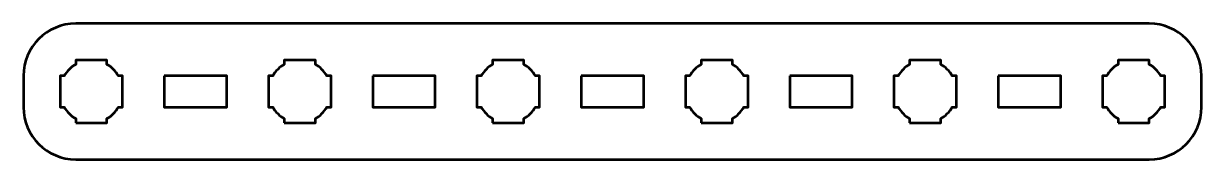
# Model space of a CAD drawing. Header units: centimetres. Extents: x -16.2 to -4.8, y -15.5 to -14.2.
import ezdxf

# ---------------------------------------------------------------- set-up
doc = ezdxf.new("R2010")
doc.units = ezdxf.units.CM
doc.header["$MEASUREMENT"] = 0
doc.layers.add('Layer 1', color=7, linetype='Continuous')

msp = doc.modelspace()

# ---------------------------------------------------------------- linework, layer by layer
at = {"layer": 'Layer 1', "lineweight": 53}
for points, knots in [([(-15.64992, -14.19999), (-15.64992, -14.19999), (-5.34994, -14.19999), (-5.34994, -14.19999), (-5.34994, -14.19999), (-5.07294, -14.19999), (-4.84998, -14.42308), (-4.84998, -14.70008), (-4.84998, -14.70008), (-4.84998, -14.70008), (-4.84998, -15.00009), (-4.84998, -15.00009), (-4.84998, -15.00009), (-4.84998, -15.27705), (-5.07294, -15.50001), (-5.34994, -15.50001), (-5.34994, -15.50001), (-5.34994, -15.50001), (-15.64992, -15.50001), (-15.64992, -15.50001), (-15.64992, -15.50001), (-15.92692, -15.50001), (-16.15002, -15.27705), (-16.15002, -15.00009), (-16.15002, -15.00009), (-16.15002, -15.00009), (-16.15002, -14.70008), (-16.15002, -14.70008), (-16.15002, -14.70008), (-16.15002, -14.42308), (-15.92692, -14.19999), (-15.64992, -14.19999)], [0, 0, 0, 0, 0.125, 0.125, 0.125, 0.125, 0.25, 0.25, 0.25, 0.25, 0.375, 0.375, 0.375, 0.375, 0.5, 0.5, 0.5, 0.5, 0.625, 0.625, 0.625, 0.625, 0.75, 0.75, 0.75, 0.75, 0.875, 0.875, 0.875, 0.875, 1, 1, 1, 1]), ([(-15.64992, -15.15002), (-15.64992, -15.15002), (-15.64992, -15.10991), (-15.64992, -15.10991), (-15.64992, -15.10991), (-15.69553, -15.08359), (-15.73346, -15.04556), (-15.75978, -15.00009), (-15.75978, -15.00009), (-15.75978, -15.00009), (-15.79999, -15.00009), (-15.79999, -15.00009), (-15.79999, -15.00009), (-15.79999, -15.00009), (-15.79999, -14.85001), (-15.79999, -14.85001), (-15.79999, -14.85001), (-15.79999, -14.85001), (-15.79999, -14.70008), (-15.79999, -14.70008), (-15.79999, -14.70008), (-15.79999, -14.70008), (-15.75978, -14.70008), (-15.75978, -14.70008), (-15.75978, -14.70008), (-15.73346, -14.65447), (-15.69553, -14.61655), (-15.64992, -14.59023), (-15.64992, -14.59023), (-15.64992, -14.59023), (-15.64992, -14.55001), (-15.64992, -14.55001), (-15.64992, -14.55001), (-15.64992, -14.55001), (-15.49999, -14.55001), (-15.49999, -14.55001), (-15.49999, -14.55001), (-15.49999, -14.55001), (-15.34992, -14.55001), (-15.34992, -14.55001), (-15.34992, -14.55001), (-15.34992, -14.55001), (-15.34992, -14.59023), (-15.34992, -14.59023), (-15.34992, -14.59023), (-15.30445, -14.61655), (-15.26642, -14.65447), (-15.2401, -14.70008), (-15.2401, -14.70008), (-15.2401, -14.70008), (-15.19999, -14.70008), (-15.19999, -14.70008), (-15.19999, -14.70008), (-15.19999, -14.70008), (-15.19999, -14.85001), (-15.19999, -14.85001), (-15.19999, -14.85001), (-15.19999, -14.85001), (-15.19999, -15.00009), (-15.19999, -15.00009), (-15.19999, -15.00009), (-15.19999, -15.00009), (-15.2401, -15.00009), (-15.2401, -15.00009), (-15.2401, -15.00009), (-15.26642, -15.04556), (-15.30445, -15.08359), (-15.34992, -15.10991), (-15.34992, -15.10991), (-15.34992, -15.10991), (-15.34992, -15.15002), (-15.34992, -15.15002), (-15.34992, -15.15002), (-15.34992, -15.15002), (-15.49999, -15.15002), (-15.49999, -15.15002), (-15.49999, -15.15002), (-15.49999, -15.15002), (-15.64992, -15.15002), (-15.64992, -15.15002)], [0, 0, 0, 0, 0.05, 0.05, 0.05, 0.05, 0.1, 0.1, 0.1, 0.1, 0.15, 0.15, 0.15, 0.15, 0.2, 0.2, 0.2, 0.2, 0.25, 0.25, 0.25, 0.25, 0.3, 0.3, 0.3, 0.3, 0.35, 0.35, 0.35, 0.35, 0.4, 0.4, 0.4, 0.4, 0.45, 0.45, 0.45, 0.45, 0.5, 0.5, 0.5, 0.5, 0.55, 0.55, 0.55, 0.55, 0.6, 0.6, 0.6, 0.6, 0.65, 0.65, 0.65, 0.65, 0.7, 0.7, 0.7, 0.7, 0.75, 0.75, 0.75, 0.75, 0.8, 0.8, 0.8, 0.8, 0.85, 0.85, 0.85, 0.85, 0.9, 0.9, 0.9, 0.9, 0.95, 0.95, 0.95, 0.95, 1, 1, 1, 1]), ([(-13.64999, -15.15002), (-13.64999, -15.15002), (-13.64999, -15.10991), (-13.64999, -15.10991), (-13.64999, -15.10991), (-13.69546, -15.08359), (-13.73349, -15.04556), (-13.75981, -15.00009), (-13.75981, -15.00009), (-13.75981, -15.00009), (-13.79992, -15.00009), (-13.79992, -15.00009), (-13.79992, -15.00009), (-13.79992, -15.00009), (-13.79992, -14.85001), (-13.79992, -14.85001), (-13.79992, -14.85001), (-13.79992, -14.85001), (-13.79992, -14.70008), (-13.79992, -14.70008), (-13.79992, -14.70008), (-13.79992, -14.70008), (-13.75981, -14.70008), (-13.75981, -14.70008), (-13.75981, -14.70008), (-13.73349, -14.65447), (-13.69546, -14.61655), (-13.64999, -14.59023), (-13.64999, -14.59023), (-13.64999, -14.59023), (-13.64999, -14.55001), (-13.64999, -14.55001), (-13.64999, -14.55001), (-13.64999, -14.55001), (-13.49992, -14.55001), (-13.49992, -14.55001), (-13.49992, -14.55001), (-13.49992, -14.55001), (-13.34999, -14.55001), (-13.34999, -14.55001), (-13.34999, -14.55001), (-13.34999, -14.55001), (-13.34999, -14.59023), (-13.34999, -14.59023), (-13.34999, -14.59023), (-13.30451, -14.61655), (-13.26648, -14.65447), (-13.24017, -14.70008), (-13.24017, -14.70008), (-13.24017, -14.70008), (-13.19991, -14.70008), (-13.19991, -14.70008), (-13.19991, -14.70008), (-13.19991, -14.70008), (-13.19991, -14.85001), (-13.19991, -14.85001), (-13.19991, -14.85001), (-13.19991, -14.85001), (-13.19991, -15.00009), (-13.19991, -15.00009), (-13.19991, -15.00009), (-13.19991, -15.00009), (-13.24017, -15.00009), (-13.24017, -15.00009), (-13.24017, -15.00009), (-13.26648, -15.04556), (-13.30451, -15.08359), (-13.34999, -15.10991), (-13.34999, -15.10991), (-13.34999, -15.10991), (-13.34999, -15.15002), (-13.34999, -15.15002), (-13.34999, -15.15002), (-13.34999, -15.15002), (-13.49992, -15.15002), (-13.49992, -15.15002), (-13.49992, -15.15002), (-13.49992, -15.15002), (-13.64999, -15.15002), (-13.64999, -15.15002)], [0, 0, 0, 0, 0.05, 0.05, 0.05, 0.05, 0.1, 0.1, 0.1, 0.1, 0.15, 0.15, 0.15, 0.15, 0.2, 0.2, 0.2, 0.2, 0.25, 0.25, 0.25, 0.25, 0.3, 0.3, 0.3, 0.3, 0.35, 0.35, 0.35, 0.35, 0.4, 0.4, 0.4, 0.4, 0.45, 0.45, 0.45, 0.45, 0.5, 0.5, 0.5, 0.5, 0.55, 0.55, 0.55, 0.55, 0.6, 0.6, 0.6, 0.6, 0.65, 0.65, 0.65, 0.65, 0.7, 0.7, 0.7, 0.7, 0.75, 0.75, 0.75, 0.75, 0.8, 0.8, 0.8, 0.8, 0.85, 0.85, 0.85, 0.85, 0.9, 0.9, 0.9, 0.9, 0.95, 0.95, 0.95, 0.95, 1, 1, 1, 1]), ([(-11.65006, -15.15002), (-11.65006, -15.15002), (-11.65006, -15.10991), (-11.65006, -15.10991), (-11.65006, -15.10991), (-11.69553, -15.08359), (-11.73342, -15.04556), (-11.75988, -15.00009), (-11.75988, -15.00009), (-11.75988, -15.00009), (-11.79999, -15.00009), (-11.79999, -15.00009), (-11.79999, -15.00009), (-11.79999, -15.00009), (-11.79999, -14.85001), (-11.79999, -14.85001), (-11.79999, -14.85001), (-11.79999, -14.85001), (-11.79999, -14.70008), (-11.79999, -14.70008), (-11.79999, -14.70008), (-11.79999, -14.70008), (-11.75988, -14.70008), (-11.75988, -14.70008), (-11.75988, -14.70008), (-11.73342, -14.65447), (-11.69553, -14.61655), (-11.65006, -14.59023), (-11.65006, -14.59023), (-11.65006, -14.59023), (-11.65006, -14.55001), (-11.65006, -14.55001), (-11.65006, -14.55001), (-11.65006, -14.55001), (-11.49998, -14.55001), (-11.49998, -14.55001), (-11.49998, -14.55001), (-11.49998, -14.55001), (-11.35005, -14.55001), (-11.35005, -14.55001), (-11.35005, -14.55001), (-11.35005, -14.55001), (-11.35005, -14.59023), (-11.35005, -14.59023), (-11.35005, -14.59023), (-11.30444, -14.61655), (-11.26652, -14.65447), (-11.2402, -14.70008), (-11.2402, -14.70008), (-11.2402, -14.70008), (-11.19998, -14.70008), (-11.19998, -14.70008), (-11.19998, -14.70008), (-11.19998, -14.70008), (-11.19998, -14.85001), (-11.19998, -14.85001), (-11.19998, -14.85001), (-11.19998, -14.85001), (-11.19998, -15.00009), (-11.19998, -15.00009), (-11.19998, -15.00009), (-11.19998, -15.00009), (-11.2402, -15.00009), (-11.2402, -15.00009), (-11.2402, -15.00009), (-11.26652, -15.04556), (-11.30444, -15.08359), (-11.35005, -15.10991), (-11.35005, -15.10991), (-11.35005, -15.10991), (-11.35005, -15.15002), (-11.35005, -15.15002), (-11.35005, -15.15002), (-11.35005, -15.15002), (-11.49998, -15.15002), (-11.49998, -15.15002), (-11.49998, -15.15002), (-11.49998, -15.15002), (-11.65006, -15.15002), (-11.65006, -15.15002)], [0, 0, 0, 0, 0.05, 0.05, 0.05, 0.05, 0.1, 0.1, 0.1, 0.1, 0.15, 0.15, 0.15, 0.15, 0.2, 0.2, 0.2, 0.2, 0.25, 0.25, 0.25, 0.25, 0.3, 0.3, 0.3, 0.3, 0.35, 0.35, 0.35, 0.35, 0.4, 0.4, 0.4, 0.4, 0.45, 0.45, 0.45, 0.45, 0.5, 0.5, 0.5, 0.5, 0.55, 0.55, 0.55, 0.55, 0.6, 0.6, 0.6, 0.6, 0.65, 0.65, 0.65, 0.65, 0.7, 0.7, 0.7, 0.7, 0.75, 0.75, 0.75, 0.75, 0.8, 0.8, 0.8, 0.8, 0.85, 0.85, 0.85, 0.85, 0.9, 0.9, 0.9, 0.9, 0.95, 0.95, 0.95, 0.95, 1, 1, 1, 1]), ([(-9.64995, -15.15002), (-9.64995, -15.15002), (-9.64995, -15.10991), (-9.64995, -15.10991), (-9.64995, -15.10991), (-9.69556, -15.08359), (-9.73345, -15.04556), (-9.75977, -15.00009), (-9.75977, -15.00009), (-9.75977, -15.00009), (-9.80002, -15.00009), (-9.80002, -15.00009), (-9.80002, -15.00009), (-9.80002, -15.00009), (-9.80002, -14.85001), (-9.80002, -14.85001), (-9.80002, -14.85001), (-9.80002, -14.85001), (-9.80002, -14.70008), (-9.80002, -14.70008), (-9.80002, -14.70008), (-9.80002, -14.70008), (-9.75977, -14.70008), (-9.75977, -14.70008), (-9.75977, -14.70008), (-9.73345, -14.65447), (-9.69556, -14.61655), (-9.64995, -14.59023), (-9.64995, -14.59023), (-9.64995, -14.59023), (-9.64995, -14.55001), (-9.64995, -14.55001), (-9.64995, -14.55001), (-9.64995, -14.55001), (-9.50002, -14.55001), (-9.50002, -14.55001), (-9.50002, -14.55001), (-9.50002, -14.55001), (-9.34994, -14.55001), (-9.34994, -14.55001), (-9.34994, -14.55001), (-9.34994, -14.55001), (-9.34994, -14.59023), (-9.34994, -14.59023), (-9.34994, -14.59023), (-9.30447, -14.61655), (-9.26644, -14.65447), (-9.24012, -14.70008), (-9.24012, -14.70008), (-9.24012, -14.70008), (-9.20001, -14.70008), (-9.20001, -14.70008), (-9.20001, -14.70008), (-9.20001, -14.70008), (-9.20001, -14.85001), (-9.20001, -14.85001), (-9.20001, -14.85001), (-9.20001, -14.85001), (-9.20001, -15.00009), (-9.20001, -15.00009), (-9.20001, -15.00009), (-9.20001, -15.00009), (-9.24012, -15.00009), (-9.24012, -15.00009), (-9.24012, -15.00009), (-9.26644, -15.04556), (-9.30447, -15.08359), (-9.34994, -15.10991), (-9.34994, -15.10991), (-9.34994, -15.10991), (-9.34994, -15.15002), (-9.34994, -15.15002), (-9.34994, -15.15002), (-9.34994, -15.15002), (-9.50002, -15.15002), (-9.50002, -15.15002), (-9.50002, -15.15002), (-9.50002, -15.15002), (-9.64995, -15.15002), (-9.64995, -15.15002)], [0, 0, 0, 0, 0.05, 0.05, 0.05, 0.05, 0.1, 0.1, 0.1, 0.1, 0.15, 0.15, 0.15, 0.15, 0.2, 0.2, 0.2, 0.2, 0.25, 0.25, 0.25, 0.25, 0.3, 0.3, 0.3, 0.3, 0.35, 0.35, 0.35, 0.35, 0.4, 0.4, 0.4, 0.4, 0.45, 0.45, 0.45, 0.45, 0.5, 0.5, 0.5, 0.5, 0.55, 0.55, 0.55, 0.55, 0.6, 0.6, 0.6, 0.6, 0.65, 0.65, 0.65, 0.65, 0.7, 0.7, 0.7, 0.7, 0.75, 0.75, 0.75, 0.75, 0.8, 0.8, 0.8, 0.8, 0.85, 0.85, 0.85, 0.85, 0.9, 0.9, 0.9, 0.9, 0.95, 0.95, 0.95, 0.95, 1, 1, 1, 1]), ([(-7.65001, -15.15002), (-7.65001, -15.15002), (-7.65001, -15.10991), (-7.65001, -15.10991), (-7.65001, -15.10991), (-7.69549, -15.08359), (-7.73352, -15.04556), (-7.75983, -15.00009), (-7.75983, -15.00009), (-7.75983, -15.00009), (-7.79994, -15.00009), (-7.79994, -15.00009), (-7.79994, -15.00009), (-7.79994, -15.00009), (-7.79994, -14.85001), (-7.79994, -14.85001), (-7.79994, -14.85001), (-7.79994, -14.85001), (-7.79994, -14.70008), (-7.79994, -14.70008), (-7.79994, -14.70008), (-7.79994, -14.70008), (-7.75983, -14.70008), (-7.75983, -14.70008), (-7.75983, -14.70008), (-7.73352, -14.65447), (-7.69549, -14.61655), (-7.65001, -14.59023), (-7.65001, -14.59023), (-7.65001, -14.59023), (-7.65001, -14.55001), (-7.65001, -14.55001), (-7.65001, -14.55001), (-7.65001, -14.55001), (-7.49994, -14.55001), (-7.49994, -14.55001), (-7.49994, -14.55001), (-7.49994, -14.55001), (-7.35001, -14.55001), (-7.35001, -14.55001), (-7.35001, -14.55001), (-7.35001, -14.55001), (-7.35001, -14.59023), (-7.35001, -14.59023), (-7.35001, -14.59023), (-7.3044, -14.61655), (-7.26651, -14.65447), (-7.24019, -14.70008), (-7.24019, -14.70008), (-7.24019, -14.70008), (-7.19994, -14.70008), (-7.19994, -14.70008), (-7.19994, -14.70008), (-7.19994, -14.70008), (-7.19994, -14.85001), (-7.19994, -14.85001), (-7.19994, -14.85001), (-7.19994, -14.85001), (-7.19994, -15.00009), (-7.19994, -15.00009), (-7.19994, -15.00009), (-7.19994, -15.00009), (-7.24019, -15.00009), (-7.24019, -15.00009), (-7.24019, -15.00009), (-7.26651, -15.04556), (-7.3044, -15.08359), (-7.35001, -15.10991), (-7.35001, -15.10991), (-7.35001, -15.10991), (-7.35001, -15.15002), (-7.35001, -15.15002), (-7.35001, -15.15002), (-7.35001, -15.15002), (-7.49994, -15.15002), (-7.49994, -15.15002), (-7.49994, -15.15002), (-7.49994, -15.15002), (-7.65001, -15.15002), (-7.65001, -15.15002)], [0, 0, 0, 0, 0.05, 0.05, 0.05, 0.05, 0.1, 0.1, 0.1, 0.1, 0.15, 0.15, 0.15, 0.15, 0.2, 0.2, 0.2, 0.2, 0.25, 0.25, 0.25, 0.25, 0.3, 0.3, 0.3, 0.3, 0.35, 0.35, 0.35, 0.35, 0.4, 0.4, 0.4, 0.4, 0.45, 0.45, 0.45, 0.45, 0.5, 0.5, 0.5, 0.5, 0.55, 0.55, 0.55, 0.55, 0.6, 0.6, 0.6, 0.6, 0.65, 0.65, 0.65, 0.65, 0.7, 0.7, 0.7, 0.7, 0.75, 0.75, 0.75, 0.75, 0.8, 0.8, 0.8, 0.8, 0.85, 0.85, 0.85, 0.85, 0.9, 0.9, 0.9, 0.9, 0.95, 0.95, 0.95, 0.95, 1, 1, 1, 1]), ([(-5.65005, -15.15002), (-5.65005, -15.15002), (-5.65005, -15.10991), (-5.65005, -15.10991), (-5.65005, -15.10991), (-5.69552, -15.08359), (-5.73344, -15.04556), (-5.7599, -15.00009), (-5.7599, -15.00009), (-5.7599, -15.00009), (-5.79998, -15.00009), (-5.79998, -15.00009), (-5.79998, -15.00009), (-5.79998, -15.00009), (-5.79998, -14.85001), (-5.79998, -14.85001), (-5.79998, -14.85001), (-5.79998, -14.85001), (-5.79998, -14.70008), (-5.79998, -14.70008), (-5.79998, -14.70008), (-5.79998, -14.70008), (-5.7599, -14.70008), (-5.7599, -14.70008), (-5.7599, -14.70008), (-5.73344, -14.65447), (-5.69552, -14.61655), (-5.65005, -14.59023), (-5.65005, -14.59023), (-5.65005, -14.59023), (-5.65005, -14.55001), (-5.65005, -14.55001), (-5.65005, -14.55001), (-5.65005, -14.55001), (-5.49997, -14.55001), (-5.49997, -14.55001), (-5.49997, -14.55001), (-5.49997, -14.55001), (-5.35004, -14.55001), (-5.35004, -14.55001), (-5.35004, -14.55001), (-5.35004, -14.55001), (-5.35004, -14.59023), (-5.35004, -14.59023), (-5.35004, -14.59023), (-5.30447, -14.61655), (-5.26654, -14.65447), (-5.24008, -14.70008), (-5.24008, -14.70008), (-5.24008, -14.70008), (-5.20001, -14.70008), (-5.20001, -14.70008), (-5.20001, -14.70008), (-5.20001, -14.70008), (-5.20001, -14.85001), (-5.20001, -14.85001), (-5.20001, -14.85001), (-5.20001, -14.85001), (-5.20001, -15.00009), (-5.20001, -15.00009), (-5.20001, -15.00009), (-5.20001, -15.00009), (-5.24008, -15.00009), (-5.24008, -15.00009), (-5.24008, -15.00009), (-5.26654, -15.04556), (-5.30447, -15.08359), (-5.35004, -15.10991), (-5.35004, -15.10991), (-5.35004, -15.10991), (-5.35004, -15.15002), (-5.35004, -15.15002), (-5.35004, -15.15002), (-5.35004, -15.15002), (-5.49997, -15.15002), (-5.49997, -15.15002), (-5.49997, -15.15002), (-5.49997, -15.15002), (-5.65005, -15.15002), (-5.65005, -15.15002)], [0, 0, 0, 0, 0.05, 0.05, 0.05, 0.05, 0.1, 0.1, 0.1, 0.1, 0.15, 0.15, 0.15, 0.15, 0.2, 0.2, 0.2, 0.2, 0.25, 0.25, 0.25, 0.25, 0.3, 0.3, 0.3, 0.3, 0.35, 0.35, 0.35, 0.35, 0.4, 0.4, 0.4, 0.4, 0.45, 0.45, 0.45, 0.45, 0.5, 0.5, 0.5, 0.5, 0.55, 0.55, 0.55, 0.55, 0.6, 0.6, 0.6, 0.6, 0.65, 0.65, 0.65, 0.65, 0.7, 0.7, 0.7, 0.7, 0.75, 0.75, 0.75, 0.75, 0.8, 0.8, 0.8, 0.8, 0.85, 0.85, 0.85, 0.85, 0.9, 0.9, 0.9, 0.9, 0.95, 0.95, 0.95, 0.95, 1, 1, 1, 1]), ([(-14.79997, -14.70008), (-14.79997, -14.70008), (-14.19997, -14.70008), (-14.19997, -14.70008), (-14.19997, -14.70008), (-14.19997, -14.70008), (-14.19997, -15.00009), (-14.19997, -15.00009), (-14.19997, -15.00009), (-14.19997, -15.00009), (-14.79997, -15.00009), (-14.79997, -15.00009), (-14.79997, -15.00009), (-14.79997, -15.00009), (-14.79997, -14.70008), (-14.79997, -14.70008)], [0, 0, 0, 0, 0.25, 0.25, 0.25, 0.25, 0.5, 0.5, 0.5, 0.5, 0.75, 0.75, 0.75, 0.75, 1, 1, 1, 1]), ([(-12.80001, -14.70008), (-12.80001, -14.70008), (-12.2, -14.70008), (-12.2, -14.70008), (-12.2, -14.70008), (-12.2, -14.70008), (-12.2, -15.00009), (-12.2, -15.00009), (-12.2, -15.00009), (-12.2, -15.00009), (-12.80001, -15.00009), (-12.80001, -15.00009), (-12.80001, -15.00009), (-12.80001, -15.00009), (-12.80001, -14.70008), (-12.80001, -14.70008)], [0, 0, 0, 0, 0.25, 0.25, 0.25, 0.25, 0.5, 0.5, 0.5, 0.5, 0.75, 0.75, 0.75, 0.75, 1, 1, 1, 1]), ([(-10.79993, -14.70008), (-10.79993, -14.70008), (-10.19993, -14.70008), (-10.19993, -14.70008), (-10.19993, -14.70008), (-10.19993, -14.70008), (-10.19993, -15.00009), (-10.19993, -15.00009), (-10.19993, -15.00009), (-10.19993, -15.00009), (-10.79993, -15.00009), (-10.79993, -15.00009), (-10.79993, -15.00009), (-10.79993, -15.00009), (-10.79993, -14.70008), (-10.79993, -14.70008)], [0, 0, 0, 0, 0.25, 0.25, 0.25, 0.25, 0.5, 0.5, 0.5, 0.5, 0.75, 0.75, 0.75, 0.75, 1, 1, 1, 1]), ([(-8.79996, -14.70008), (-8.79996, -14.70008), (-8.19996, -14.70008), (-8.19996, -14.70008), (-8.19996, -14.70008), (-8.19996, -14.70008), (-8.19996, -15.00009), (-8.19996, -15.00009), (-8.19996, -15.00009), (-8.19996, -15.00009), (-8.79996, -15.00009), (-8.79996, -15.00009), (-8.79996, -15.00009), (-8.79996, -15.00009), (-8.79996, -14.70008), (-8.79996, -14.70008)], [0, 0, 0, 0, 0.25, 0.25, 0.25, 0.25, 0.5, 0.5, 0.5, 0.5, 0.75, 0.75, 0.75, 0.75, 1, 1, 1, 1]), ([(-6.80003, -14.70008), (-6.80003, -14.70008), (-6.20003, -14.70008), (-6.20003, -14.70008), (-6.20003, -14.70008), (-6.20003, -14.70008), (-6.20003, -15.00009), (-6.20003, -15.00009), (-6.20003, -15.00009), (-6.20003, -15.00009), (-6.80003, -15.00009), (-6.80003, -15.00009), (-6.80003, -15.00009), (-6.80003, -15.00009), (-6.80003, -14.70008), (-6.80003, -14.70008)], [0, 0, 0, 0, 0.25, 0.25, 0.25, 0.25, 0.5, 0.5, 0.5, 0.5, 0.75, 0.75, 0.75, 0.75, 1, 1, 1, 1])]:
    msp.add_open_spline(points, degree=3, knots=knots, dxfattribs=at)

doc.saveas('drawing.dxf')
